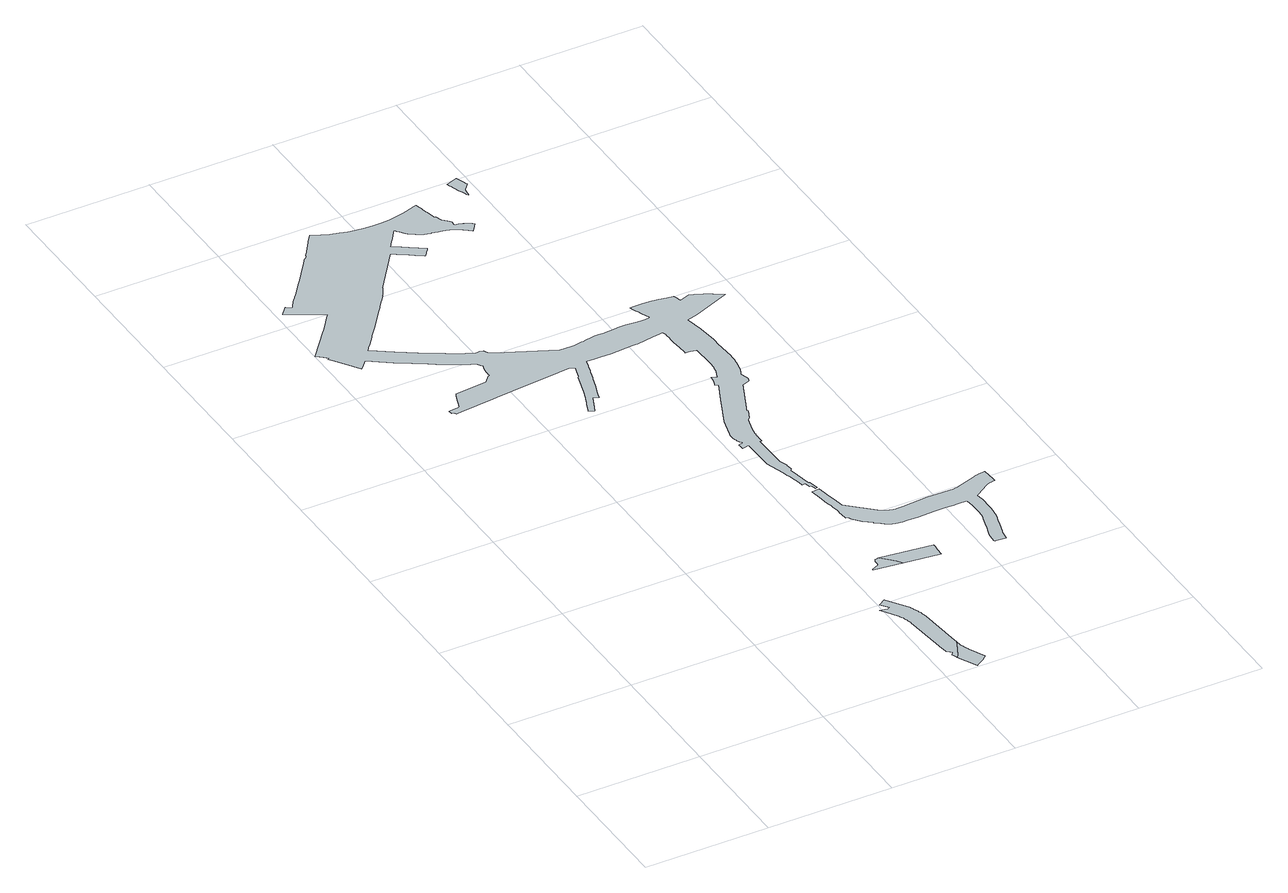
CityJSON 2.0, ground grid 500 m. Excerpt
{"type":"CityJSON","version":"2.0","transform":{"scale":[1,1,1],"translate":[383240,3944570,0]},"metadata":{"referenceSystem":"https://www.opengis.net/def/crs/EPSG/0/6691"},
"CityObjects":{
"object1":{"type":"GenericCityObject","attributes":{"function":"24","validFromType":"1","custodian":"東京都","notificationNumber":"東京都告示1213号","prefecture":"13","city":"13100"},"geometry":[{"type":"MultiSurface","lod":"1","boundaries":[[[0,1,2,3,4,5,6,7,8,9,10,11,12,13,14,15,16,17,18,19,20,21,22,23,24,25,26,27,28,29,30,31,32,33,34,35,36,37,38,39,40,41,42,43,44,45,46,47,48,49,50,51,52,53,54,55,56,57,58,59,60,61,62]]]}]},
"object2":{"type":"GenericCityObject","attributes":{"function":"24","validFromType":"1","custodian":"東京都","notificationNumber":"東京都告示1213号","prefecture":"13","city":"13100"},"geometry":[{"type":"MultiSurface","lod":"1","boundaries":[[[63,64,65,66,67,68,69,70,71,72,73,74,75,76,77,78]],[[79,80,81,82,83,84,85,86,87,42,41,40,39,38,88,89,90,91]]]}]},
"object3":{"type":"GenericCityObject","attributes":{"function":"24","validFromType":"1","custodian":"東京都","notificationNumber":"東京都告示1213号","prefecture":"13","city":"13100"},"geometry":[{"type":"MultiSurface","lod":"1","boundaries":[[[92,93,94,95,96,97,98,99,100,101,102,103,104,105,106,107,108]],[[109,110,111,112,113,114,115,116,117,118,119,120,121,122,123,124,125,126,127,128,129,130,131,132,133,134,135,136,137,138,139,140,141,142,143,144,145,146,147,148,149,150,151,152,153,154,155,156,157,158,159,160,161,162,163,164,165,166,167,168,169,170,171,172,173,174,175,176,177,178,179,180,181,182,183,184,185,186,187,188,189,190,191,192,193,194,195,196,197,198,199,200,201,202,203,204,205,206,207,208,209,210,211,212,213,214,215,216,217,218,219,220,221,222,223,224,225,226,227,228,229,230,231,232,233,234,235,236,237,238,239,240,241,242,243,244,245,246,247,248,249,250,251,252,253,254,255,256,257,258,259,260,261,262,263,264,265,266,267,268,269,270,271,272,273,274,275,276,277,278,279,280,281,282,283,284,285,286,287,288,289,290,291,292,293,294,295,296,297,298,299,300,301,302,303,304,305,306,307,308,309,310,311,312,313,314,315,316,317,318,319,320,321,322,323,324,325,326,327,328,329,330,331,332,333,334,335,336,337,338,339,340,341,342,343,344,345,346,347,348,349,350,351,352,353,354,355,356,357,358,359,360,361,362,363,364,365,366,367,368,369,370,371,372,373,374,375,376,377,378,379,380,381,382,383,384,385,386,387,388,389,390,391,392,393,394,395,396,397,398,399,400,401,402,403,404,405,406,407,408,409,410,411,412,413,414,415,416,417,418,419,420,421,422,423,424,425,426,427,428,429,430,431,432,433,434,435,436,437,438,439,440,441,442,443,444,445,446,447,448,449,450,451,452,453,454,455,456,457,458,459,460,461,462,463,464,465,466,467,468,469,470,471,472,473,474,475,476,477,478,479,480,481,482,483,484,485,486,487,488,489,490,491,492,493,494,495,496,497,498,499,500,501,502,503,504,505,506,507,508,509,510,511,512,513,514,515,516,517,518,519,520,521,522,523,524,525,526,527,528,529,530,531,532,533,534,535,536,537,538,539,540,541,542,543,544,545,546,547,548,549,550,551,552,553,554,555,556,557,558,559,560,561,562,563,564,565,566,567,568,569,570,571,572,573,574,575,576,577,578,579,580,581,582,583,584,585,586,587,588,589,590,591,592,593,594,595,596,597,598,599,600,601,602,603,604,605,606,607,608,609,610,611,612,613,614,615,616,617,618,619,620,621,622,623,624,625,626,627,628,629,630,631,632,633,634,635,636,637,638,639,640,641,642,643,644,645,646,647,648,649,650,651,652,653,654,655,656,657,658,659,660,661,662,663,664,665,666,667,668,669,670,671,672,673,674,675,676,677,678,679,680,681,682,683]],[[684,685,686,687,688,689,690,691,692,693,694,695,696,697,698,699,700,701,702,703,704,705,706,707,708,709,710,711,712,713,714,715,716,717,718,719,720,721,722,723,724,725,726,727,728,729,730,731,732,733,734,735,736,737,738,739,740,741,742,743,744,745,746,747,748,749,750,751,752,753,754,755,756,757,758,759,760,761,762,763,764,765,766,767,768,769,770,771,772,773,774,775,776,777,778,779,780,781,782,783,784,785,786,787,788,789,790,791,792,793,794,795,796,797,798,799,800,801,802,803,804,805,806,807,808,809,810,811,812,813,814,815,816,817,818,819,820,821,822,823]],[[824,825,826,77,78,77,76,75,74,827,828,829]]]}]}
},
"vertices":[
[1037,518,0],[1008,499,0],[1030,468,0],[1019,461,0],[1011,464,0],[990,469,0],[1007,446,0],[1032,408,0],[1033,407,0],[1035,404,0],[1036,400,0],[1038,397,0],[1039,394,0],[1041,391,0],[1042,388,0],[1043,385,0],[1044,381,0],[1045,378,0],[1046,375,0],[1047,371,0],[1048,368,0],[1049,365,0],[1050,361,0],[1051,358,0],[1051,354,0],[1052,351,0],[1052,348,0],[1067,196,0],[1071,159,0],[1073,150,0],[1074,140,0],[1075,135,0],[1079,132,0],[1086,127,0],[1094,122,0],[1083,106,0],[1085,101,0],[1089,92,0],[1091,86,0],[1099,98,0],[1115,127,0],[1129,157,0],[1135,173,0],[1132,203,0],[1117,356,0],[1116,360,0],[1115,365,0],[1115,369,0],[1114,374,0],[1113,378,0],[1112,382,0],[1111,387,0],[1109,391,0],[1108,395,0],[1107,400,0],[1105,404,0],[1104,408,0],[1102,412,0],[1100,417,0],[1099,421,0],[1097,425,0],[1095,429,0],[1093,432,0],
[1139,752,0],[1138,752,0],[1136,747,0],[1136,746,0],[1129,748,0],[1128,746,0],[1124,740,0],[1123,724,0],[1122,716,0],[1091,699,0],[1092,696,0],[1206,683,0],[1189,704,0],[1167,728,0],[1144,751,0],[1143,752,0],[1150,113,0],[1150,114,0],[1147,121,0],[1144,128,0],[1142,136,0],[1140,143,0],[1138,151,0],[1137,158,0],[1136,166,0],[1129,6,0],[1135,10,0],[1162,29,0],[1182,45,0],
[985,3458,0],[978,3479,0],[968,3507,0],[922,3490,0],[926,3478,0],[927,3475,0],[941,3435,0],[944,3430,0],[945,3428,0],[949,3415,0],[954,3403,0],[957,3396,0],[962,3429,0],[963,3430,0],[963,3431,0],[968,3437,0],[985,3457,0],[763,3431,0],[755,3428,0],[735,3421,0],[703,3412,0],[671,3405,0],[639,3400,0],[606,3397,0],[574,3396,0],[541,3398,0],[509,3401,0],[476,3407,0],[445,3415,0],[413,3425,0],[383,3437,0],[353,3451,0],[346,3454,0],[321,3421,0],[320,3420,0],[279,3359,0],[276,3357,0],[275,3355,0],[276,3355,0],[274,3352,0],[263,3335,0],[261,3337,0],[254,3329,0],[242,3312,0],[229,3295,0],[174,3221,0],[172,3219,0],[170,3220,0],[148,3190,0],[124,3157,0],[120,3155,0],[107,3138,0],[106,3136,0],[105,3137,0],[86,3110,0],[78,3097,0],[55,3111,0],[28,3078,0],[165,2998,0],[160,2993,0],[104,2920,0],[103,2919,0],[3,2798,0],[2,2798,0],[25,2778,0],[40,2765,0],[34,2760,0],[42,2747,0],[63,2718,0],[63,2719,0],[110,2652,0],[123,2666,0],[129,2674,0],[133,2677,0],[141,2688,0],[226,2630,0],[233,2625,0],[329,2564,0],[341,2556,0],[354,2548,0],[367,2540,0],[380,2532,0],[393,2525,0],[406,2518,0],[420,2510,0],[433,2503,0],[446,2496,0],[460,2489,0],[478,2480,0],[487,2464,0],[494,2462,0],[492,2455,0],[491,2451,0],[490,2448,0],[489,2445,0],[488,2442,0],[488,2438,0],[487,2435,0],[487,2432,0],[486,2428,0],[486,2425,0],[485,2422,0],[485,2418,0],[485,2415,0],[485,2411,0],[485,2408,0],[485,2405,0],[485,2404,0],[485,2396,0],[478,2395,0],[456,2368,0],[327,2355,0],[321,2344,0],[308,2309,0],[306,2304,0],[299,2283,0],[298,2282,0],[298,2280,0],[293,2278,0],[257,2274,0],[254,2274,0],[255,2260,0],[258,2260,0],[261,2260,0],[265,2253,0],[269,2249,0],[289,2251,0],[426,2265,0],[468,2269,0],[473,2270,0],[510,2274,0],[521,2275,0],[672,2290,0],[744,2298,0],[750,2296,0],[764,2293,0],[765,2293,0],[772,2290,0],[772,2287,0],[764,2260,0],[763,2256,0],[761,2251,0],[757,2238,0],[754,2234,0],[728,2148,0],[725,2141,0],[718,2120,0],[718,2119,0],[717,2118,0],[716,2113,0],[714,2110,0],[714,2109,0],[714,2108,0],[706,2090,0],[705,2087,0],[701,2078,0],[701,2077,0],[685,2039,0],[684,2036,0],[705,2027,0],[715,2049,0],[727,2079,0],[737,2100,0],[758,2091,0],[761,2102,0],[763,2108,0],[773,2137,0],[778,2152,0],[781,2161,0],[782,2162,0],[794,2200,0],[797,2208,0],[801,2222,0],[807,2243,0],[809,2247,0],[817,2275,0],[818,2278,0],[825,2305,0],[853,2304,0],[884,2304,0],[923,2303,0],[1017,2310,0],[1029,2311,0],[1033,2311,0],[1037,2311,0],[1071,2315,0],[1104,2320,0],[1134,2326,0],[1149,2328,0],[1149,2325,0],[1150,2321,0],[1151,2316,0],[1152,2314,0],[1152,2305,0],[1152,2297,0],[1153,2292,0],[1152,2271,0],[1152,2262,0],[1153,2249,0],[1154,2243,0],[1154,2238,0],[1155,2234,0],[1155,2231,0],[1155,2229,0],[1156,2220,0],[1156,2204,0],[1157,2199,0],[1157,2182,0],[1157,2181,0],[1168,2180,0],[1177,2179,0],[1186,2176,0],[1198,2175,0],[1200,2175,0],[1204,2082,0],[1204,2077,0],[1204,2072,0],[1204,2067,0],[1203,2062,0],[1203,2057,0],[1202,2052,0],[1201,2047,0],[1200,2042,0],[1199,2038,0],[1198,2033,0],[1197,2028,0],[1195,2023,0],[1194,2018,0],[1192,2013,0],[1190,2009,0],[1184,1994,0],[1164,2004,0],[1162,1991,0],[1161,1980,0],[1160,1978,0],[1160,1976,0],[1159,1973,0],[1157,1970,0],[1157,1966,0],[1153,1959,0],[1163,1953,0],[1165,1952,0],[1128,1869,0],[1073,1746,0],[1054,1676,0],[1053,1669,0],[1051,1662,0],[1050,1655,0],[1050,1653,0],[1050,1646,0],[1051,1641,0],[1053,1633,0],[1055,1626,0],[1056,1621,0],[1061,1611,0],[1066,1602,0],[1066,1601,0],[1067,1601,0],[1067,1599,0],[1067,1598,0],[1058,1598,0],[1054,1597,0],[1053,1597,0],[1049,1594,0],[1049,1593,0],[1049,1587,0],[1050,1584,0],[1050,1582,0],[1050,1572,0],[1068,1573,0],[1068,1576,0],[1077,1577,0],[1078,1552,0],[1078,1541,0],[1079,1479,0],[1080,1446,0],[1085,1424,0],[1095,1394,0],[1101,1373,0],[1108,1350,0],[1111,1340,0],[1119,1313,0],[1122,1291,0],[1125,1274,0],[1139,1276,0],[1140,1273,0],[1142,1257,0],[1143,1251,0],[1150,1252,0],[1153,1242,0],[1156,1232,0],[1164,1234,0],[1157,1274,0],[1150,1272,0],[1132,1370,0],[1139,1378,0],[1136,1396,0],[1136,1405,0],[1136,1406,0],[1130,1425,0],[1126,1437,0],[1123,1578,0],[1131,1579,0],[1131,1586,0],[1131,1599,0],[1131,1605,0],[1131,1610,0],[1131,1615,0],[1131,1620,0],[1132,1625,0],[1132,1630,0],[1133,1636,0],[1134,1641,0],[1135,1646,0],[1136,1651,0],[1137,1656,0],[1142,1676,0],[1152,1714,0],[1156,1718,0],[1163,1726,0],[1164,1729,0],[1167,1736,0],[1171,1744,0],[1178,1762,0],[1174,1765,0],[1182,1782,0],[1240,1911,0],[1244,1912,0],[1270,1922,0],[1275,1935,0],[1266,1963,0],[1265,1966,0],[1269,1977,0],[1272,1983,0],[1274,1990,0],[1276,1996,0],[1278,2003,0],[1280,2009,0],[1281,2016,0],[1283,2022,0],[1284,2029,0],[1286,2036,0],[1287,2042,0],[1287,2049,0],[1288,2056,0],[1289,2062,0],[1289,2072,0],[1289,2078,0],[1289,2084,0],[1285,2176,0],[1285,2191,0],[1284,2206,0],[1278,2265,0],[1276,2280,0],[1263,2352,0],[1308,2363,0],[1454,2422,0],[1445,2429,0],[1417,2446,0],[1389,2462,0],[1359,2476,0],[1340,2483,0],[1299,2467,0],[1297,2473,0],[1292,2491,0],[1289,2500,0],[1266,2505,0],[1234,2511,0],[1201,2515,0],[1168,2516,0],[1136,2515,0],[1121,2514,0],[1124,2503,0],[1129,2490,0],[1132,2484,0],[1134,2478,0],[1137,2471,0],[1140,2462,0],[1152,2434,0],[1153,2431,0],[1150,2430,0],[1129,2427,0],[1122,2427,0],[1102,2428,0],[1095,2429,0],[1086,2429,0],[1056,2430,0],[1025,2430,0],[1005,2429,0],[983,2427,0],[961,2426,0],[945,2426,0],[927,2425,0],[914,2423,0],[888,2419,0],[873,2416,0],[869,2416,0],[838,2411,0],[825,2409,0],[779,2412,0],[746,2426,0],[744,2427,0],[601,2494,0],[552,2517,0],[547,2519,0],[540,2539,0],[525,2541,0],[506,2538,0],[502,2541,0],[489,2547,0],[476,2554,0],[464,2560,0],[451,2567,0],[438,2574,0],[426,2581,0],[413,2589,0],[401,2596,0],[388,2603,0],[376,2611,0],[364,2619,0],[295,2663,0],[286,2668,0],[183,2739,0],[182,2739,0],[185,2742,0],[187,2745,0],[193,2753,0],[207,2770,0],[234,2804,0],[239,2810,0],[250,2825,0],[268,2846,0],[288,2872,0],[312,2902,0],[314,2905,0],[326,2921,0],[336,2933,0],[339,2937,0],[348,2949,0],[351,2953,0],[372,2980,0],[376,2983,0],[387,3000,0],[388,3001,0],[390,3004,0],[391,3006,0],[392,3008,0],[394,3011,0],[396,3014,0],[400,3021,0],[402,3025,0],[404,3028,0],[405,3029,0],[407,3032,0],[409,3036,0],[410,3037,0],[415,3046,0],[414,3047,0],[413,3047,0],[540,3216,0],[543,3214,0],[552,3208,0],[559,3203,0],[562,3201,0],[571,3195,0],[579,3190,0],[587,3185,0],[595,3179,0],[597,3177,0],[599,3176,0],[603,3173,0],[613,3166,0],[619,3162,0],[626,3157,0],[634,3152,0],[643,3146,0],[644,3147,0],[645,3148,0],[647,3150,0],[647,3151,0],[648,3152,0],[649,3154,0],[650,3155,0],[651,3156,0],[652,3157,0],[652,3158,0],[653,3159,0],[654,3161,0],[655,3162,0],[659,3166,0],[659,3167,0],[660,3168,0],[662,3170,0],[663,3171,0],[664,3172,0],[665,3174,0],[666,3176,0],[668,3178,0],[670,3181,0],[661,3187,0],[653,3193,0],[643,3200,0],[634,3206,0],[630,3209,0],[624,3213,0],[615,3219,0],[605,3226,0],[594,3234,0],[589,3237,0],[580,3243,0],[572,3247,0],[562,3254,0],[561,3254,0],[566,3261,0],[567,3263,0],[572,3270,0],[576,3275,0],[578,3278,0],[580,3280,0],[581,3282,0],[582,3283,0],[620,3336,0],[623,3333,0],[625,3330,0],[627,3327,0],[630,3323,0],[647,3301,0],[650,3298,0],[653,3294,0],[657,3291,0],[658,3290,0],[676,3276,0],[689,3269,0],[704,3263,0],[726,3255,0],[727,3256,0],[728,3258,0],[754,3252,0],[761,3251,0],[781,3246,0],[794,3242,0],[806,3239,0],[818,3234,0],[836,3219,0],[852,3207,0],[856,3204,0],[863,3199,0],[865,3196,0],[873,3207,0],[880,3217,0],[889,3231,0],[889,3232,0],[887,3233,0],[885,3235,0],[883,3237,0],[881,3238,0],[878,3240,0],[876,3241,0],[874,3243,0],[872,3244,0],[869,3246,0],[867,3247,0],[865,3248,0],[862,3249,0],[860,3250,0],[857,3251,0],[855,3253,0],[852,3253,0],[850,3254,0],[849,3255,0],[841,3258,0],[824,3262,0],[826,3282,0],[820,3287,0],[814,3294,0],[806,3302,0],[802,3306,0],[799,3310,0],[797,3314,0],[789,3335,0],[786,3334,0],[784,3341,0],[777,3373,0],[777,3376,0],[773,3390,0],[773,3392,0],[771,3400,0],[771,3406,0],[769,3411,0],[768,3416,0],[766,3422,0],[764,3431,0],[1721,1030,0],[1715,1029,0],[1709,1028,0],[1702,1027,0],[1696,1025,0],[1689,1024,0],[1683,1022,0],[1605,995,0],[1603,994,0],[1600,993,0],[1597,993,0],[1594,992,0],[1591,992,0],[1588,992,0],[1586,991,0],[1583,991,0],[1476,992,0],[1374,984,0],[1355,983,0],[1352,983,0],[1348,983,0],[1345,983,0],[1341,983,0],[1337,984,0],[1334,984,0],[1330,985,0],[1327,986,0],[1323,987,0],[1320,988,0],[1316,989,0],[1313,991,0],[1310,992,0],[1306,994,0],[1303,995,0],[1300,997,0],[1297,999,0],[1294,1001,0],[1291,1003,0],[1288,1005,0],[1285,1007,0],[1282,1010,0],[1187,1098,0],[1180,1140,0],[1176,1160,0],[1166,1223,0],[1135,1218,0],[1137,1204,0],[1140,1187,0],[1144,1165,0],[1147,1147,0],[1150,1128,0],[1153,1114,0],[1154,1103,0],[1159,1077,0],[1159,1056,0],[1160,1048,0],[1161,1023,0],[1171,1020,0],[1176,1008,0],[1203,976,0],[1235,949,0],[1234,948,0],[1245,939,0],[1265,923,0],[1272,918,0],[1279,914,0],[1284,911,0],[1288,910,0],[1294,908,0],[1300,906,0],[1308,905,0],[1325,903,0],[1342,903,0],[1384,903,0],[1458,904,0],[1501,905,0],[1532,904,0],[1554,904,0],[1580,904,0],[1587,904,0],[1590,881,0],[1591,876,0],[1591,845,0],[1591,841,0],[1591,830,0],[1591,803,0],[1589,796,0],[1586,785,0],[1585,782,0],[1572,737,0],[1571,734,0],[1567,716,0],[1566,716,0],[1566,714,0],[1565,713,0],[1559,697,0],[1555,686,0],[1554,678,0],[1553,661,0],[1551,646,0],[1555,643,0],[1559,643,0],[1567,642,0],[1583,640,0],[1599,639,0],[1600,657,0],[1601,667,0],[1602,669,0],[1603,677,0],[1606,684,0],[1611,697,0],[1614,707,0],[1618,721,0],[1619,725,0],[1625,748,0],[1628,757,0],[1630,763,0],[1631,765,0],[1636,786,0],[1638,800,0],[1638,806,0],[1639,829,0],[1639,846,0],[1639,850,0],[1640,871,0],[1639,887,0],[1637,892,0],[1634,915,0],[1642,920,0],[1666,937,0],[1676,943,0],[1686,949,0],[1698,956,0],[1709,960,0],[1719,963,0],[1730,966,0],[1734,966,0],[1734,976,0],[1731,1009,0],[1728,1030,0],[1352,715,0],[1352,726,0],[1151,751,0],[1238,679,0],[1350,666,0],[1351,696,0]
]}
